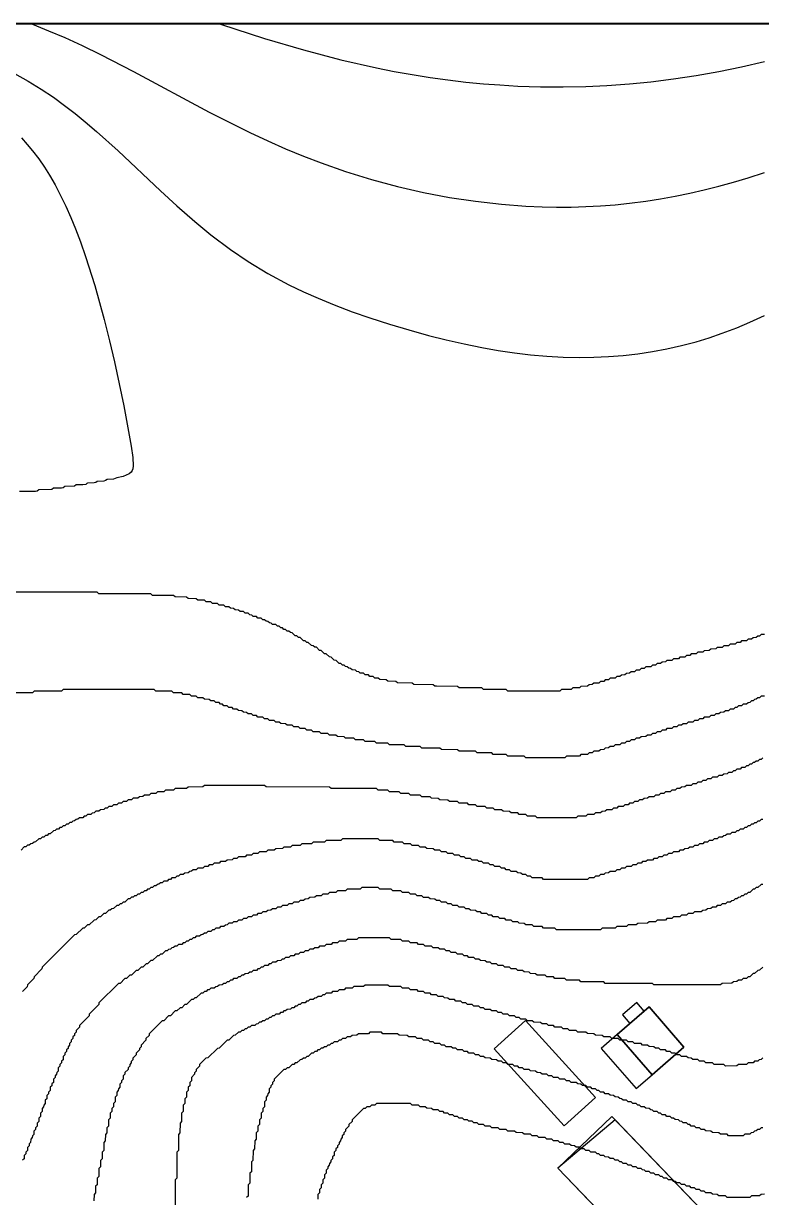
# Model space of a CAD drawing. Header units: millimetres. Extents: x 0 to 1200, y 0 to 1080.
# Drawn here: x 326.5 to 553.9, y 718.3 to 1080 of the extents above; entities that cross this region are included whole.
import ezdxf

# ---------------------------------------------------------------- set-up
doc = ezdxf.new("R2010")
doc.units = ezdxf.units.MM
for name, color, linetype in [('BLDG_BOX_CAMPUS', 5, 'Continuous'), ('BLDG_FOOTPRINT_CAMPUS', 8, 'Continuous'), ('CONTOUR_44', 5, 'Continuous'), ('CONTOUR_45', 5, 'Continuous'), ('CONTOUR_46', 150, 'Continuous'), ('CONTOUR_47', 150, 'Continuous'), ('CONTOUR_48', 130, 'Continuous'), ('CONTOUR_49', 90, 'Continuous'), ('CONTOUR_50', 90, 'Continuous'), ('CONTOUR_51', 3, 'Continuous'), ('CONTOUR_52', 60, 'Continuous'), ('CONTOUR_53', 50, 'Continuous'), ('CONTOUR_54', 40, 'Continuous'), ('CONTOUR_55', 40, 'Continuous'), ('CONTOUR_56', 30, 'Continuous'), ('CONTOUR_57', 30, 'Continuous'), ('CONTOUR_58', 22, 'Continuous'), ('MODEL_BOUNDARY', 7, 'Continuous')]:
    doc.layers.add(name, color=color, linetype=linetype)

msp = doc.modelspace()

# ---------------------------------------------------------------- linework, layer by layer
at = {"layer": 'BLDG_BOX_CAMPUS'}
for points in [[(517.75, 775.73, 110.9), (515.43, 778.41, 110.64), (511.02, 774.58, 111.12), (513.34, 771.9, 111.39), (517.75, 775.73, 110.9)], [(529.99, 764.63, 111.77), (519.24, 777.02, 110.75), (509.42, 768.49, 111.85), (520.18, 756.11, 112.88), (529.99, 764.63, 111.77)], [(502.68, 749.12, 114.23), (481.17, 772.81, 112.04), (471.54, 764.07, 113.56), (493.06, 740.38, 115.43), (502.68, 749.12, 114.23)], [(520.18, 756.11, 112.88), (509.42, 768.49, 111.85), (504.52, 764.23, 112.45), (515.27, 751.85, 113.5), (520.18, 756.11, 112.88)], [(491.14, 727.36, 116.75), (536.5, 680.08, 119.88), (553.1, 696, 118.3), (507.74, 743.29, 114.64), (491.14, 727.36, 116.75)]]:
    msp.add_polyline3d(points, close=True, dxfattribs=at)
at = {"layer": 'BLDG_FOOTPRINT_CAMPUS'}
for points in [[(513.34, 771.9, 111.39), (517.75, 775.73, 110.9), (515.43, 778.41, 110.64), (511.02, 774.58, 111.12), (513.34, 771.9, 111.39)], [(509.42, 768.49, 111.85), (519.24, 777.02, 110.75), (529.99, 764.63, 111.77), (520.18, 756.11, 112.88), (509.42, 768.49, 111.85)], [(502.68, 749.12, 114.23), (481.17, 772.81, 112.04), (471.54, 764.07, 113.56), (493.06, 740.38, 115.43), (502.68, 749.12, 114.23)], [(520.18, 756.11, 112.88), (509.42, 768.49, 111.85), (504.52, 764.23, 112.45), (515.27, 751.85, 113.5), (520.18, 756.11, 112.88)], [(553.1, 696, 118.3), (508.8, 742.19, 114.72), (491.14, 727.36, 116.75), (536.04, 680.56, 119.84), (553.1, 696, 118.3)]]:
    msp.add_polyline3d(points, close=True, dxfattribs=at)
at = {"layer": 'CONTOUR_44'}
msp.add_polyline3d([(0.25, 0.25, 88), (1199.75, 0.25, 88), (1199.75, 1079.75, 88), (0.25, 1079.75, 88), (0.25, 0.25, 88)], close=True, dxfattribs=at)
at = {"layer": 'CONTOUR_45'}
msp.add_polyline3d([(0.25, 0.25, 90), (1199.75, 0.25, 90), (1199.75, 1079.75, 90), (0.25, 1079.75, 90), (0.25, 0.25, 90)], close=True, dxfattribs=at)
at = {"layer": 'CONTOUR_46'}
msp.add_polyline3d([(1199.75, 1079.75, 92), (0.25, 1079.75, 92)], dxfattribs=at)
at = {"layer": 'CONTOUR_47'}
msp.add_polyline3d([(1199.75, 1079.75, 94), (0.25, 1079.75, 94)], dxfattribs=at)
at = {"layer": 'CONTOUR_48'}
msp.add_polyline3d([(1199.75, 1079.75, 96), (0.25, 1079.75, 96)], dxfattribs=at)
at = {"layer": 'CONTOUR_49'}
for points in [[(1199.75, 1079.75, 98), (51.67, 1079.75, 98)], [(325.88, 1044.75, 98), (327.69, 1042.75, 98), (329.33, 1040.75, 98), (331.22, 1038.25, 98), (332.93, 1035.75, 98), (334.5, 1033.25, 98), (336.24, 1030.25, 98), (337.82, 1027.25, 98), (339.53, 1023.75, 98), (341.09, 1020.25, 98), (342.53, 1016.75, 98), (344.05, 1012.75, 98), (345.64, 1008.25, 98), (348.48, 999.25, 98), (351.38, 988.75, 98), (353, 982.25, 98), (354.52, 975.75, 98), (357.38, 962.25, 98), (359.69, 949.75, 98), (360.2, 946.25, 98), (360.34, 943.75, 98), (360.2, 942.75, 98), (360.01, 942.25, 98), (359.67, 941.75, 98), (359.04, 941.25, 98), (357.25, 940.43, 98), (355.25, 940.07, 98), (354.25, 939.66, 98), (352.25, 939.46, 98), (351.75, 939.17, 98), (351.25, 939.04, 98), (349.25, 938.91, 98), (348.75, 938.57, 98), (348.25, 938.47, 98), (346.25, 938.38, 98), (345.99, 938.25, 98), (345.75, 938.01, 98), (344.75, 937.91, 98), (342.75, 937.85, 98), (342.25, 937.46, 98), (339.25, 937.34, 98), (338.75, 936.93, 98), (338.25, 936.87, 98), (335.75, 936.82, 98), (335.25, 936.4, 98), (331.25, 936.31, 98), (330.75, 935.87, 98), (330.25, 935.84, 98), (325.25, 935.79, 98)]]:
    msp.add_polyline3d(points, dxfattribs=at)
at = {"layer": 'CONTOUR_50'}
for points in [[(671.7, 1079.75, 100), (107.82, 1079.75, 100)], [(323.75, 1064.54, 100), (327.9, 1062.25, 100), (331.99, 1059.75, 100), (335.73, 1057.25, 100), (339.19, 1054.75, 100), (342.44, 1052.25, 100), (345.52, 1049.75, 100), (349.05, 1046.75, 100), (355.71, 1040.75, 100), (368.75, 1028.47, 100), (373.75, 1023.87, 100), (379.25, 1019.04, 100), (384.25, 1014.92, 100), (390.25, 1010.39, 100), (395.75, 1006.65, 100), (401.75, 1002.99, 100), (408.25, 999.5, 100), (412.75, 997.33, 100), (417.25, 995.33, 100), (422.25, 993.29, 100), (427.75, 991.21, 100), (433.25, 989.3, 100), (439.25, 987.36, 100), (445.25, 985.57, 100), (451.25, 983.92, 100), (456.75, 982.53, 100), (462.25, 981.28, 100), (467.75, 980.16, 100), (472.75, 979.29, 100), (477.75, 978.55, 100), (482.75, 977.96, 100), (487.75, 977.52, 100), (492.75, 977.24, 100), (492.75, 977.24, 100), (497.75, 977.13, 100), (502.25, 977.19, 100), (506.75, 977.39, 100), (511.25, 977.75, 100), (515.75, 978.26, 100), (520.25, 978.93, 100), (524.75, 979.77, 100), (529.25, 980.78, 100), (533.75, 981.97, 100), (537.75, 983.18, 100), (541.75, 984.54, 100), (546.25, 986.26, 100), (550.25, 987.95, 100), (554.75, 990.05, 100)], [(554.75, 891.79, 100), (553.75, 891.77, 100), (553.25, 891.28, 100), (552.71, 891.25, 100), (552.25, 890.79, 100), (551.25, 890.77, 100), (550.75, 890.29, 100), (549.75, 890.27, 100), (549.25, 889.79, 100), (547.75, 889.77, 100), (547.25, 889.29, 100), (546.25, 889.27, 100), (545.75, 888.79, 100), (544.25, 888.77, 100), (543.75, 888.29, 100), (542.25, 888.27, 100), (541.75, 887.79, 100), (540.25, 887.77, 100), (539.75, 887.29, 100), (538.25, 887.27, 100), (537.75, 886.79, 100), (536.25, 886.77, 100), (535.75, 886.29, 100), (534.25, 886.27, 100), (533.75, 885.79, 100), (532.25, 885.77, 100), (531.75, 885.29, 100), (530.75, 885.27, 100), (530.25, 884.79, 100), (528.75, 884.77, 100), (528.25, 884.29, 100), (526.75, 884.27, 100), (526.25, 883.79, 100), (524.75, 883.77, 100), (524.25, 883.29, 100), (523.25, 883.27, 100), (522.75, 882.79, 100), (521.75, 882.77, 100), (521.25, 882.29, 100), (520.25, 882.27, 100), (519.75, 881.79, 100), (518.25, 881.77, 100), (517.75, 881.29, 100), (516.75, 881.27, 100), (516.25, 880.79, 100), (515.25, 880.77, 100), (514.75, 880.29, 100), (513.75, 880.27, 100), (513.25, 879.79, 100), (512.25, 879.77, 100), (511.75, 879.29, 100), (510.75, 879.27, 100), (510.25, 878.8, 100), (509.25, 878.77, 100), (508.75, 878.3, 100), (507.25, 878.27, 100), (506.75, 877.8, 100), (505.75, 877.78, 100), (505.25, 877.3, 100), (504.25, 877.28, 100), (503.75, 876.8, 100), (502.25, 876.78, 100), (501.75, 876.3, 100), (500.75, 876.28, 100), (500.25, 875.81, 100), (498.25, 875.78, 100), (497.75, 875.31, 100), (495.75, 875.28, 100), (495.25, 874.81, 100), (492.25, 874.78, 100), (491.75, 874.31, 100), (475.75, 874.31, 100), (475.25, 874.78, 100), (468.25, 874.82, 100), (467.75, 875.28, 100), (460.75, 875.32, 100), (460.25, 875.78, 100), (453.75, 875.81, 100), (453.25, 875.83, 100), (452.75, 876.29, 100), (446.75, 876.34, 100), (446.25, 876.79, 100), (441.75, 876.85, 100), (441.25, 877.3, 100), (438.75, 877.35, 100), (438.25, 877.8, 100), (436.25, 877.86, 100), (435.75, 878.31, 100), (434.75, 878.35, 100), (434.25, 878.8, 100), (433.25, 878.85, 100), (432.75, 879.3, 100), (431.75, 879.35, 100), (431.25, 879.81, 100), (430.25, 879.86, 100), (429.86, 880.25, 100), (429.25, 880.35, 100), (428.75, 880.8, 100), (427.75, 880.86, 100), (427.25, 881.31, 100), (426.75, 881.35, 100), (426.25, 881.81, 100), (425.75, 881.85, 100), (425.25, 882.31, 100), (424.75, 882.35, 100), (424.25, 882.81, 100), (423.75, 882.86, 100), (422.83, 883.75, 100), (422.25, 883.85, 100), (421.25, 884.8, 100), (420.75, 884.84, 100), (419.75, 885.8, 100), (419.25, 885.84, 100), (418.25, 886.8, 100), (417.75, 886.84, 100), (416.75, 887.8, 100), (416.25, 887.83, 100), (415.75, 888.3, 100), (415.25, 888.34, 100), (414.25, 889.3, 100), (413.75, 889.33, 100), (413.25, 889.8, 100), (412.75, 889.83, 100), (411.75, 890.79, 100), (411.25, 890.82, 100), (410.75, 891.3, 100), (410.25, 891.33, 100), (409.25, 892.29, 100), (408.75, 892.32, 100), (408.25, 892.79, 100), (407.75, 892.82, 100), (407.25, 893.29, 100), (406.75, 893.32, 100), (406.25, 893.79, 100), (405.75, 893.82, 100), (405.25, 894.29, 100), (404.75, 894.32, 100), (404.25, 894.79, 100), (403.25, 894.83, 100), (402.83, 895.25, 100), (402.25, 895.32, 100), (401.75, 895.79, 100), (401.25, 895.82, 100), (400.75, 896.29, 100), (400.25, 896.31, 100), (399.75, 896.79, 100), (398.75, 896.82, 100), (398.25, 897.29, 100), (397.25, 897.32, 100), (396.82, 897.75, 100), (396.25, 897.81, 100), (395.75, 898.29, 100), (394.75, 898.32, 100), (394.25, 898.79, 100), (393.25, 898.82, 100), (392.75, 899.29, 100), (391.75, 899.32, 100), (391.25, 899.79, 100), (390.25, 899.82, 100), (389.75, 900.28, 100), (388.75, 900.31, 100), (388.25, 900.78, 100), (386.75, 900.82, 100), (386.25, 901.28, 100), (384.75, 901.31, 100), (384.25, 901.78, 100), (382.75, 901.81, 100), (382.25, 902.28, 100), (380.25, 902.31, 100), (379.75, 902.78, 100), (377.25, 902.81, 100), (376.75, 903.28, 100), (373.25, 903.31, 100), (372.75, 903.78, 100), (366.25, 903.81, 100), (365.75, 904.28, 100), (350.25, 904.29, 100), (349.75, 904.31, 100), (349.25, 904.78, 100), (322.25, 904.77, 100)]]:
    msp.add_polyline3d(points, dxfattribs=at)
at = {"layer": 'CONTOUR_51'}
for points in [[(647.53, 1079.75, 102), (329.25, 1079.75, 102), (334.25, 1077.78, 102), (339.25, 1075.66, 102), (344.54, 1073.25, 102), (350.25, 1070.48, 102), (360.38, 1065.25, 102), (383.75, 1052.69, 102), (390.25, 1049.35, 102), (396.25, 1046.4, 102), (401.75, 1043.83, 102), (407.25, 1041.41, 102), (412.75, 1039.15, 102), (418.25, 1037.04, 102), (425.75, 1034.42, 102), (433.75, 1031.95, 102), (441.75, 1029.8, 102), (449.75, 1027.96, 102), (457.75, 1026.43, 102), (465.75, 1025.21, 102), (473.75, 1024.3, 102), (481.25, 1023.74, 102), (481.25, 1023.74, 102), (486.25, 1023.52, 102), (490.75, 1023.43, 102), (495.25, 1023.45, 102), (499.75, 1023.58, 102), (504.25, 1023.82, 102), (508.75, 1024.16, 102), (513.25, 1024.62, 102), (518.25, 1025.26, 102), (522.75, 1025.96, 102), (527.25, 1026.77, 102), (531.75, 1027.69, 102), (536.25, 1028.72, 102), (540.75, 1029.86, 102), (545.25, 1031.12, 102), (549.75, 1032.47, 102), (554.75, 1034.1, 102)], [(554.75, 872.78, 102), (553.75, 872.77, 102), (553.25, 872.28, 102), (552.75, 872.27, 102), (552.25, 871.78, 102), (551.75, 871.77, 102), (551.25, 871.28, 102), (550.75, 871.27, 102), (550.25, 870.78, 102), (549.71, 870.75, 102), (549.25, 870.29, 102), (548.25, 870.27, 102), (547.75, 869.78, 102), (546.75, 869.77, 102), (546.25, 869.28, 102), (545.71, 869.25, 102), (545.25, 868.79, 102), (544.25, 868.77, 102), (543.75, 868.28, 102), (542.75, 868.27, 102), (542.25, 867.78, 102), (541.25, 867.77, 102), (540.75, 867.28, 102), (539.75, 867.27, 102), (539.25, 866.78, 102), (538.25, 866.77, 102), (537.75, 866.29, 102), (536.25, 866.27, 102), (535.75, 865.78, 102), (534.75, 865.77, 102), (534.25, 865.28, 102), (533.25, 865.27, 102), (532.75, 864.79, 102), (531.25, 864.77, 102), (530.75, 864.28, 102), (529.75, 864.27, 102), (529.25, 863.78, 102), (528.25, 863.77, 102), (527.75, 863.28, 102), (526.75, 863.27, 102), (526.25, 862.79, 102), (524.75, 862.77, 102), (524.25, 862.28, 102), (523.25, 862.27, 102), (522.75, 861.78, 102), (521.75, 861.77, 102), (521.25, 861.28, 102), (520.25, 861.27, 102), (519.75, 860.78, 102), (518.75, 860.77, 102), (518.25, 860.29, 102), (516.75, 860.27, 102), (516.25, 859.78, 102), (515.25, 859.77, 102), (514.75, 859.28, 102), (513.75, 859.27, 102), (513.25, 858.78, 102), (512.25, 858.77, 102), (511.75, 858.29, 102), (510.75, 858.27, 102), (510.25, 857.79, 102), (508.75, 857.77, 102), (508.25, 857.28, 102), (507.25, 857.27, 102), (506.75, 856.79, 102), (505.75, 856.77, 102), (505.25, 856.29, 102), (504.25, 856.27, 102), (503.75, 855.79, 102), (502.25, 855.77, 102), (501.75, 855.29, 102), (500.75, 855.27, 102), (500.25, 854.79, 102), (498.25, 854.77, 102), (497.75, 854.29, 102), (493.75, 854.27, 102), (493.25, 853.79, 102), (481.25, 853.79, 102), (480.75, 854.27, 102), (475.75, 854.29, 102), (475.25, 854.77, 102), (471.25, 854.79, 102), (470.75, 855.27, 102), (466.25, 855.28, 102), (465.75, 855.77, 102), (460.75, 855.78, 102), (460.25, 856.27, 102), (455.25, 856.28, 102), (454.75, 856.77, 102), (449.25, 856.78, 102), (448.75, 857.27, 102), (444.25, 857.29, 102), (443.75, 857.77, 102), (439.25, 857.79, 102), (438.75, 858.27, 102), (435.25, 858.29, 102), (434.75, 858.77, 102), (431.75, 858.79, 102), (431.25, 859.27, 102), (428.75, 859.29, 102), (428.25, 859.77, 102), (425.75, 859.79, 102), (425.25, 860.27, 102), (423.25, 860.29, 102), (422.75, 860.77, 102), (420.75, 860.79, 102), (420.25, 861.27, 102), (418.25, 861.29, 102), (417.75, 861.77, 102), (415.75, 861.79, 102), (415.25, 862.27, 102), (413.75, 862.29, 102), (413.25, 862.77, 102), (411.75, 862.79, 102), (411.25, 863.27, 102), (409.75, 863.29, 102), (409.25, 863.77, 102), (407.75, 863.79, 102), (407.25, 864.27, 102), (405.75, 864.3, 102), (405.25, 864.77, 102), (404.25, 864.79, 102), (403.75, 865.27, 102), (402.25, 865.3, 102), (401.75, 865.77, 102), (400.75, 865.79, 102), (400.25, 866.27, 102), (398.75, 866.3, 102), (398.25, 866.78, 102), (397.25, 866.8, 102), (396.75, 867.27, 102), (395.75, 867.3, 102), (395.25, 867.77, 102), (394.25, 867.8, 102), (393.75, 868.27, 102), (392.75, 868.3, 102), (392.25, 868.77, 102), (391.25, 868.8, 102), (390.75, 869.27, 102), (389.75, 869.3, 102), (389.25, 869.77, 102), (388.25, 869.8, 102), (387.8, 870.25, 102), (387.25, 870.29, 102), (386.75, 870.77, 102), (385.75, 870.79, 102), (385.25, 871.27, 102), (384.25, 871.29, 102), (383.75, 871.77, 102), (382.25, 871.79, 102), (381.75, 872.27, 102), (380.25, 872.29, 102), (379.75, 872.77, 102), (378.25, 872.79, 102), (377.75, 873.27, 102), (375.75, 873.29, 102), (375.25, 873.77, 102), (372.75, 873.79, 102), (372.25, 874.27, 102), (367.25, 874.3, 102), (366.75, 874.77, 102), (338.75, 874.77, 102), (338.25, 874.3, 102), (329.75, 874.27, 102), (329.25, 873.8, 102), (324.25, 873.77, 102)]]:
    msp.add_polyline3d(points, dxfattribs=at)
at = {"layer": 'CONTOUR_52'}
for points in [[(594.22, 1079.75, 104), (387.19, 1079.75, 104), (400.75, 1075.38, 104), (412.75, 1071.83, 104), (424.25, 1068.82, 104), (435.25, 1066.33, 104), (440.75, 1065.24, 104), (446.25, 1064.26, 104), (451.75, 1063.39, 104), (457.25, 1062.62, 104), (462.75, 1061.97, 104), (468.25, 1061.44, 104), (473.25, 1061.05, 104), (478.75, 1060.73, 104), (478.75, 1060.73, 104), (485.75, 1060.49, 104), (492.75, 1060.45, 104), (499.75, 1060.59, 104), (506.25, 1060.9, 104), (513.25, 1061.41, 104), (519.75, 1062.06, 104), (526.75, 1062.94, 104), (533.75, 1064.01, 104), (540.75, 1065.25, 104), (547.75, 1066.67, 104), (554.75, 1068.25, 104)], [(554.25, 853.77, 104), (553.75, 853.28, 104), (553.25, 853.27, 104), (552.75, 852.78, 104), (552.25, 852.77, 104), (551.75, 852.28, 104), (551.25, 852.27, 104), (550.75, 851.78, 104), (550.25, 851.77, 104), (549.75, 851.28, 104), (549.21, 851.25, 104), (548.75, 850.79, 104), (547.75, 850.77, 104), (547.25, 850.28, 104), (546.25, 850.27, 104), (545.75, 849.78, 104), (545.22, 849.75, 104), (544.75, 849.28, 104), (543.75, 849.27, 104), (543.25, 848.78, 104), (542.25, 848.77, 104), (541.75, 848.28, 104), (540.75, 848.27, 104), (540.25, 847.78, 104), (538.75, 847.77, 104), (538.25, 847.28, 104), (537.25, 847.27, 104), (536.75, 846.78, 104), (535.75, 846.77, 104), (535.25, 846.28, 104), (534.25, 846.27, 104), (533.75, 845.78, 104), (532.75, 845.77, 104), (532.25, 845.28, 104), (530.75, 845.27, 104), (530.25, 844.78, 104), (529.25, 844.77, 104), (528.75, 844.28, 104), (527.75, 844.27, 104), (527.25, 843.78, 104), (526.25, 843.77, 104), (525.75, 843.28, 104), (524.25, 843.27, 104), (523.75, 842.78, 104), (522.75, 842.77, 104), (522.25, 842.28, 104), (521.25, 842.27, 104), (520.75, 841.78, 104), (519.25, 841.77, 104), (518.75, 841.28, 104), (517.75, 841.27, 104), (517.25, 840.78, 104), (516.25, 840.77, 104), (515.75, 840.28, 104), (514.75, 840.27, 104), (514.25, 839.78, 104), (513.25, 839.77, 104), (512.75, 839.28, 104), (511.75, 839.27, 104), (511.25, 838.78, 104), (509.75, 838.77, 104), (509.25, 838.28, 104), (508.25, 838.27, 104), (507.75, 837.78, 104), (506.25, 837.77, 104), (505.75, 837.28, 104), (504.75, 837.27, 104), (504.25, 836.79, 104), (502.75, 836.77, 104), (502.25, 836.29, 104), (500.25, 836.27, 104), (499.75, 835.79, 104), (497.25, 835.77, 104), (496.75, 835.29, 104), (484.75, 835.29, 104), (484.25, 835.77, 104), (481.75, 835.78, 104), (481.25, 836.27, 104), (479.25, 836.28, 104), (478.75, 836.77, 104), (476.75, 836.78, 104), (476.25, 837.26, 104), (474.25, 837.28, 104), (473.75, 837.76, 104), (471.75, 837.78, 104), (471.25, 838.26, 104), (469.25, 838.28, 104), (468.75, 838.76, 104), (466.25, 838.78, 104), (465.75, 839.26, 104), (463.75, 839.28, 104), (463.25, 839.76, 104), (460.75, 839.78, 104), (460.25, 840.26, 104), (457.75, 840.28, 104), (457.25, 840.76, 104), (454.75, 840.78, 104), (454.25, 841.26, 104), (452.25, 841.28, 104), (451.75, 841.76, 104), (449.25, 841.78, 104), (448.75, 842.26, 104), (445.75, 842.28, 104), (445.25, 842.76, 104), (442.75, 842.78, 104), (442.25, 843.26, 104), (439.25, 843.28, 104), (438.75, 843.76, 104), (435.75, 843.77, 104), (435.25, 844.26, 104), (421.25, 844.28, 104), (420.75, 844.76, 104), (401.25, 844.79, 104), (400.75, 845.27, 104), (382.25, 845.27, 104), (381.75, 844.79, 104), (377.25, 844.77, 104), (376.75, 844.3, 104), (373.25, 844.27, 104), (372.75, 843.8, 104), (370.25, 843.77, 104), (369.75, 843.3, 104), (367.75, 843.27, 104), (367.25, 842.8, 104), (365.75, 842.77, 104), (365.25, 842.3, 104), (363.75, 842.27, 104), (363.25, 841.8, 104), (362.25, 841.78, 104), (361.75, 841.3, 104), (360.25, 841.28, 104), (359.75, 840.8, 104), (358.75, 840.78, 104), (358.25, 840.3, 104), (357.25, 840.28, 104), (356.75, 839.8, 104), (355.75, 839.78, 104), (355.25, 839.31, 104), (354.25, 839.28, 104), (353.75, 838.81, 104), (352.75, 838.78, 104), (352.25, 838.3, 104), (351.69, 838.25, 104), (351.25, 837.81, 104), (350.25, 837.78, 104), (349.75, 837.31, 104), (348.75, 837.28, 104), (348.25, 836.81, 104), (347.69, 836.75, 104), (347.25, 836.31, 104), (346.25, 836.28, 104), (345.75, 835.81, 104), (345.19, 835.75, 104), (344.75, 835.31, 104), (343.75, 835.28, 104), (343.25, 834.81, 104), (342.75, 834.79, 104), (342.25, 834.31, 104), (341.75, 834.29, 104), (341.25, 833.81, 104), (340.75, 833.79, 104), (340.25, 833.31, 104), (339.75, 833.29, 104), (339.25, 832.81, 104), (338.75, 832.79, 104), (338.25, 832.32, 104), (337.75, 832.29, 104), (337.25, 831.82, 104), (336.68, 831.75, 104), (336.25, 831.32, 104), (335.75, 831.29, 104), (334.75, 830.33, 104), (334.25, 830.3, 104), (333.75, 829.82, 104), (333.25, 829.8, 104), (332.75, 829.32, 104), (332.25, 829.29, 104), (331.75, 828.82, 104), (331.25, 828.79, 104), (330.25, 827.83, 104), (329.75, 827.8, 104), (329.25, 827.33, 104), (328.75, 827.3, 104), (328.25, 826.83, 104), (327.75, 826.8, 104), (327.25, 826.33, 104), (326.75, 826.3, 104), (325.75, 825.34, 104)]]:
    msp.add_polyline3d(points, dxfattribs=at)
at = {"layer": 'CONTOUR_53'}
msp.add_polyline3d([(554.25, 834.78, 106), (553.75, 834.77, 106), (553.25, 834.28, 106), (552.75, 834.27, 106), (552.25, 833.78, 106), (551.75, 833.77, 106), (551.25, 833.28, 106), (550.75, 833.27, 106), (550.25, 832.78, 106), (549.75, 832.77, 106), (549.25, 832.28, 106), (548.72, 832.25, 106), (548.25, 831.78, 106), (547.25, 831.77, 106), (546.75, 831.28, 106), (546.22, 831.25, 106), (545.75, 830.78, 106), (544.75, 830.77, 106), (544.25, 830.28, 106), (543.25, 830.27, 106), (542.75, 829.78, 106), (542.22, 829.75, 106), (541.75, 829.28, 106), (540.75, 829.27, 106), (540.25, 828.78, 106), (539.25, 828.77, 106), (538.75, 828.28, 106), (537.75, 828.27, 106), (537.25, 827.78, 106), (536.25, 827.77, 106), (535.75, 827.28, 106), (534.75, 827.27, 106), (534.25, 826.78, 106), (533.25, 826.77, 106), (532.75, 826.28, 106), (531.75, 826.27, 106), (531.25, 825.78, 106), (530.25, 825.77, 106), (529.75, 825.28, 106), (528.75, 825.27, 106), (528.25, 824.78, 106), (526.75, 824.77, 106), (526.25, 824.28, 106), (525.25, 824.27, 106), (524.75, 823.78, 106), (523.75, 823.77, 106), (523.25, 823.28, 106), (522.25, 823.27, 106), (521.75, 822.78, 106), (520.75, 822.77, 106), (520.25, 822.28, 106), (518.75, 822.27, 106), (518.25, 821.78, 106), (517.25, 821.77, 106), (516.75, 821.28, 106), (515.75, 821.27, 106), (515.25, 820.78, 106), (514.25, 820.77, 106), (513.75, 820.28, 106), (512.25, 820.27, 106), (511.75, 819.78, 106), (510.75, 819.77, 106), (510.25, 819.28, 106), (509.25, 819.27, 106), (508.75, 818.78, 106), (507.25, 818.77, 106), (506.75, 818.28, 106), (505.75, 818.27, 106), (505.25, 817.78, 106), (504.25, 817.77, 106), (503.75, 817.29, 106), (502.75, 817.27, 106), (502.25, 816.79, 106), (500.75, 816.77, 106), (500.25, 816.29, 106), (486.75, 816.29, 106), (486.25, 816.77, 106), (483.25, 816.79, 106), (482.75, 817.27, 106), (481.75, 817.29, 106), (481.25, 817.77, 106), (480.25, 817.78, 106), (479.75, 818.27, 106), (478.75, 818.28, 106), (478.25, 818.77, 106), (476.75, 818.78, 106), (476.25, 819.27, 106), (475.25, 819.28, 106), (474.75, 819.77, 106), (473.75, 819.78, 106), (473.25, 820.26, 106), (471.75, 820.28, 106), (471.25, 820.77, 106), (470.25, 820.78, 106), (469.75, 821.26, 106), (468.25, 821.28, 106), (467.75, 821.77, 106), (466.75, 821.78, 106), (466.25, 822.26, 106), (464.75, 822.28, 106), (464.25, 822.76, 106), (462.75, 822.78, 106), (462.25, 823.26, 106), (461.25, 823.28, 106), (460.75, 823.76, 106), (459.25, 823.78, 106), (458.75, 824.26, 106), (457.25, 824.28, 106), (456.75, 824.76, 106), (455.25, 824.78, 106), (454.75, 825.26, 106), (453.25, 825.28, 106), (452.75, 825.76, 106), (450.75, 825.78, 106), (450.25, 826.26, 106), (448.75, 826.28, 106), (448.25, 826.76, 106), (446.25, 826.78, 106), (445.75, 827.26, 106), (443.75, 827.28, 106), (443.25, 827.76, 106), (440.75, 827.78, 106), (440.25, 828.26, 106), (436.25, 828.28, 106), (435.75, 828.76, 106), (424.75, 828.76, 106), (424.25, 828.28, 106), (419.75, 828.26, 106), (419.25, 827.78, 106), (415.75, 827.76, 106), (415.25, 827.28, 106), (412.25, 827.26, 106), (411.75, 826.78, 106), (409.25, 826.76, 106), (408.75, 826.28, 106), (406.75, 826.27, 106), (406.25, 825.78, 106), (404.25, 825.77, 106), (403.75, 825.28, 106), (401.75, 825.27, 106), (401.25, 824.78, 106), (399.25, 824.77, 106), (398.75, 824.28, 106), (397.25, 824.27, 106), (396.75, 823.79, 106), (395.25, 823.77, 106), (394.75, 823.29, 106), (392.75, 823.27, 106), (392.25, 822.79, 106), (391.25, 822.77, 106), (390.75, 822.29, 106), (389.25, 822.27, 106), (388.75, 821.79, 106), (387.25, 821.77, 106), (386.75, 821.29, 106), (385.25, 821.27, 106), (384.75, 820.79, 106), (383.75, 820.77, 106), (383.25, 820.29, 106), (382.25, 820.27, 106), (381.75, 819.79, 106), (380.25, 819.77, 106), (379.75, 819.29, 106), (378.75, 819.27, 106), (378.25, 818.79, 106), (377.71, 818.75, 106), (377.25, 818.29, 106), (376.25, 818.27, 106), (375.75, 817.79, 106), (374.75, 817.77, 106), (374.25, 817.29, 106), (373.71, 817.25, 106), (373.25, 816.79, 106), (372.25, 816.77, 106), (371.75, 816.29, 106), (371.21, 816.25, 106), (370.75, 815.79, 106), (369.75, 815.77, 106), (369.25, 815.29, 106), (368.75, 815.27, 106), (368.25, 814.79, 106), (367.75, 814.77, 106), (367.25, 814.29, 106), (366.75, 814.27, 106), (366.25, 813.79, 106), (365.75, 813.78, 106), (365.25, 813.29, 106), (364.75, 813.28, 106), (364.25, 812.79, 106), (363.75, 812.78, 106), (363.25, 812.29, 106), (362.75, 812.28, 106), (362.25, 811.79, 106), (361.75, 811.78, 106), (361.25, 811.29, 106), (360.75, 811.28, 106), (360.25, 810.79, 106), (359.75, 810.78, 106), (359.25, 810.29, 106), (358.75, 810.27, 106), (357.75, 809.3, 106), (357.25, 809.28, 106), (356.75, 808.79, 106), (356.25, 808.78, 106), (355.75, 808.29, 106), (355.25, 808.28, 106), (354.25, 807.3, 106), (353.75, 807.28, 106), (353.25, 806.79, 106), (352.75, 806.78, 106), (351.75, 805.8, 106), (351.25, 805.78, 106), (350.25, 804.8, 106), (349.71, 804.75, 106), (348.75, 803.8, 106), (348.25, 803.78, 106), (346.75, 802.3, 106), (346.25, 802.28, 106), (345.25, 801.3, 106), (344.75, 801.28, 106), (342.75, 799.3, 106), (342.21, 799.25, 106), (332.25, 789.29, 106), (332.19, 788.75, 106), (329.75, 786.3, 106), (329.68, 785.75, 106), (327.75, 783.8, 106), (327.68, 783.25, 106), (326.25, 781.8, 106)], dxfattribs=at)
at = {"layer": 'CONTOUR_54'}
msp.add_polyline3d([(554.25, 814.78, 108), (553.72, 814.75, 108), (552.75, 813.78, 108), (552.25, 813.77, 108), (551.75, 813.28, 108), (551.25, 813.27, 108), (550.25, 812.29, 108), (549.75, 812.27, 108), (549.25, 811.78, 108), (548.75, 811.77, 108), (548.25, 811.28, 108), (547.75, 811.27, 108), (547.25, 810.78, 108), (546.75, 810.77, 108), (546.25, 810.28, 108), (545.75, 810.27, 108), (545.25, 809.79, 108), (544.71, 809.75, 108), (544.25, 809.29, 108), (543.25, 809.27, 108), (542.75, 808.79, 108), (541.75, 808.77, 108), (541.25, 808.29, 108), (540.25, 808.27, 108), (539.75, 807.79, 108), (538.75, 807.77, 108), (538.25, 807.29, 108), (537.25, 807.27, 108), (536.75, 806.79, 108), (535.75, 806.77, 108), (535.25, 806.29, 108), (533.25, 806.27, 108), (532.75, 805.78, 108), (531.25, 805.77, 108), (530.75, 805.28, 108), (529.25, 805.27, 108), (528.75, 804.79, 108), (526.75, 804.77, 108), (526.25, 804.28, 108), (524.75, 804.27, 108), (524.25, 803.79, 108), (521.75, 803.77, 108), (521.25, 803.28, 108), (519.25, 803.27, 108), (518.75, 802.78, 108), (515.75, 802.76, 108), (515.25, 802.28, 108), (512.75, 802.26, 108), (512.25, 801.78, 108), (509.25, 801.76, 108), (508.75, 801.28, 108), (504.75, 801.26, 108), (504.25, 800.78, 108), (490.75, 800.78, 108), (490.25, 801.26, 108), (486.75, 801.28, 108), (486.25, 801.76, 108), (483.75, 801.78, 108), (483.25, 802.26, 108), (481.25, 802.28, 108), (480.75, 802.76, 108), (479.25, 802.78, 108), (478.75, 803.26, 108), (477.25, 803.28, 108), (476.75, 803.76, 108), (475.25, 803.78, 108), (474.75, 804.26, 108), (473.25, 804.28, 108), (472.75, 804.76, 108), (471.25, 804.78, 108), (470.75, 805.26, 108), (469.75, 805.28, 108), (469.25, 805.76, 108), (467.75, 805.78, 108), (467.25, 806.26, 108), (466.25, 806.27, 108), (465.75, 806.76, 108), (464.25, 806.78, 108), (463.75, 807.26, 108), (462.75, 807.27, 108), (462.25, 807.76, 108), (460.75, 807.78, 108), (460.25, 808.26, 108), (458.75, 808.28, 108), (458.25, 808.76, 108), (457.25, 808.77, 108), (456.75, 809.26, 108), (455.25, 809.28, 108), (454.75, 809.76, 108), (453.75, 809.77, 108), (453.25, 810.26, 108), (451.75, 810.27, 108), (451.25, 810.76, 108), (449.75, 810.77, 108), (449.25, 811.26, 108), (447.75, 811.27, 108), (447.25, 811.76, 108), (445.75, 811.77, 108), (445.25, 812.26, 108), (443.25, 812.27, 108), (442.75, 812.76, 108), (440.25, 812.77, 108), (439.75, 813.26, 108), (436.25, 813.27, 108), (435.75, 813.76, 108), (430.75, 813.76, 108), (430.25, 813.27, 108), (426.25, 813.26, 108), (425.75, 812.78, 108), (423.25, 812.76, 108), (422.75, 812.28, 108), (420.75, 812.26, 108), (420.25, 811.78, 108), (418.75, 811.76, 108), (418.25, 811.28, 108), (416.75, 811.26, 108), (416.25, 810.78, 108), (414.75, 810.76, 108), (414.25, 810.28, 108), (413.25, 810.26, 108), (412.75, 809.78, 108), (411.75, 809.77, 108), (411.25, 809.28, 108), (409.75, 809.26, 108), (409.25, 808.78, 108), (408.25, 808.77, 108), (407.75, 808.28, 108), (406.25, 808.26, 108), (405.75, 807.78, 108), (404.75, 807.77, 108), (404.25, 807.28, 108), (403.25, 807.27, 108), (402.75, 806.78, 108), (401.75, 806.77, 108), (401.25, 806.28, 108), (400.25, 806.27, 108), (399.75, 805.78, 108), (398.75, 805.77, 108), (398.25, 805.28, 108), (397.25, 805.27, 108), (396.75, 804.78, 108), (395.75, 804.77, 108), (395.25, 804.28, 108), (394.25, 804.27, 108), (393.75, 803.78, 108), (392.75, 803.77, 108), (392.25, 803.28, 108), (391.25, 803.27, 108), (390.75, 802.78, 108), (389.75, 802.77, 108), (389.25, 802.28, 108), (388.72, 802.25, 108), (388.25, 801.78, 108), (387.25, 801.77, 108), (386.75, 801.28, 108), (385.75, 801.27, 108), (385.25, 800.78, 108), (384.72, 800.75, 108), (384.25, 800.28, 108), (383.25, 800.27, 108), (382.75, 799.78, 108), (382.25, 799.77, 108), (381.75, 799.28, 108), (381.22, 799.25, 108), (380.75, 798.78, 108), (379.75, 798.77, 108), (379.25, 798.28, 108), (378.75, 798.27, 108), (378.25, 797.78, 108), (377.75, 797.77, 108), (377.25, 797.28, 108), (376.75, 797.27, 108), (376.25, 796.78, 108), (375.72, 796.75, 108), (375.25, 796.28, 108), (374.25, 796.27, 108), (373.75, 795.78, 108), (373.22, 795.75, 108), (372.75, 795.28, 108), (372.25, 795.27, 108), (371.75, 794.78, 108), (371.22, 794.75, 108), (370.75, 794.28, 108), (370.25, 794.27, 108), (369.25, 793.28, 108), (368.75, 793.27, 108), (368.25, 792.78, 108), (367.75, 792.77, 108), (366.25, 791.28, 108), (365.75, 791.27, 108), (364.75, 790.28, 108), (364.25, 790.27, 108), (363.25, 789.28, 108), (362.75, 789.27, 108), (361.75, 788.28, 108), (361.25, 788.27, 108), (359.75, 786.78, 108), (359.25, 786.77, 108), (358.25, 785.78, 108), (357.73, 785.75, 108), (356.25, 784.28, 108), (355.73, 784.25, 108), (349.75, 778.27, 108), (349.72, 777.75, 108), (346.75, 774.77, 108), (346.72, 774.25, 108), (343.75, 771.27, 108), (343.72, 770.75, 108), (342.73, 769.75, 108), (342.72, 769.25, 108), (342.23, 768.75, 108), (342.22, 768.25, 108), (341.73, 767.75, 108), (341.72, 767.25, 108), (341.23, 766.75, 108), (341.22, 766.25, 108), (340.73, 765.75, 108), (340.72, 765.25, 108), (340.23, 764.75, 108), (340.22, 764.25, 108), (339.73, 763.75, 108), (339.72, 763.25, 108), (339.25, 762.78, 108), (339.22, 762.25, 108), (338.73, 761.75, 108), (338.71, 760.75, 108), (338.25, 760.29, 108), (338.22, 759.75, 108), (337.73, 759.25, 108), (337.72, 758.75, 108), (337.23, 758.25, 108), (337.21, 757.25, 108), (336.75, 756.79, 108), (336.71, 756.25, 108), (336.23, 755.75, 108), (336.22, 755.25, 108), (335.73, 754.75, 108), (335.71, 753.75, 108), (335.25, 753.29, 108), (335.21, 752.75, 108), (334.73, 752.25, 108), (334.71, 751.25, 108), (334.25, 750.79, 108), (334.21, 750.25, 108), (333.73, 749.75, 108), (333.71, 748.75, 108), (333.23, 748.25, 108), (333.21, 747.25, 108), (332.75, 746.79, 108), (332.71, 746.25, 108), (332.23, 745.75, 108), (332.21, 744.75, 108), (331.73, 744.25, 108), (331.71, 743.25, 108), (331.23, 742.75, 108), (331.21, 741.75, 108), (330.73, 741.25, 108), (330.7, 740.25, 108), (330.25, 739.8, 108), (330.21, 739.25, 108), (329.73, 738.75, 108), (329.7, 737.75, 108), (329.25, 737.3, 108), (329.21, 736.75, 108), (328.73, 736.25, 108), (328.7, 735.25, 108), (328.25, 734.8, 108), (328.21, 734.25, 108), (327.73, 733.75, 108), (327.7, 732.75, 108), (327.25, 732.3, 108), (327.21, 731.75, 108), (326.73, 731.25, 108), (326.7, 730.25, 108), (326.25, 729.8, 108)], dxfattribs=at)
at = {"layer": 'CONTOUR_55'}
msp.add_polyline3d([(554.25, 789.28, 110), (553.25, 788.3, 110), (552.75, 788.28, 110), (551.75, 787.3, 110), (551.25, 787.28, 110), (550.25, 786.31, 110), (549.75, 786.28, 110), (549.25, 785.81, 110), (548.25, 785.78, 110), (547.75, 785.3, 110), (546.75, 785.28, 110), (546.25, 784.8, 110), (545.25, 784.78, 110), (544.75, 784.31, 110), (541.75, 784.27, 110), (541.25, 783.8, 110), (540.75, 783.79, 110), (520.75, 783.79, 110), (520.25, 784.27, 110), (505.75, 784.28, 110), (505.25, 784.76, 110), (498.25, 784.78, 110), (497.75, 785.26, 110), (493.75, 785.28, 110), (493.25, 785.76, 110), (490.25, 785.78, 110), (489.75, 786.26, 110), (487.75, 786.28, 110), (487.25, 786.76, 110), (484.75, 786.78, 110), (484.25, 787.26, 110), (482.75, 787.28, 110), (482.25, 787.76, 110), (480.75, 787.78, 110), (480.25, 788.26, 110), (478.75, 788.28, 110), (478.25, 788.76, 110), (476.75, 788.77, 110), (476.25, 789.26, 110), (474.75, 789.27, 110), (474.25, 789.76, 110), (472.75, 789.77, 110), (472.25, 790.26, 110), (470.75, 790.28, 110), (470.25, 790.76, 110), (469.25, 790.77, 110), (468.75, 791.26, 110), (467.25, 791.27, 110), (466.75, 791.76, 110), (465.75, 791.77, 110), (465.25, 792.26, 110), (463.75, 792.27, 110), (463.25, 792.76, 110), (462.25, 792.77, 110), (461.75, 793.26, 110), (460.25, 793.27, 110), (459.75, 793.76, 110), (458.25, 793.77, 110), (457.75, 794.26, 110), (456.75, 794.27, 110), (456.25, 794.76, 110), (454.75, 794.77, 110), (454.25, 795.26, 110), (452.75, 795.27, 110), (452.25, 795.76, 110), (450.25, 795.77, 110), (449.75, 796.26, 110), (448.25, 796.27, 110), (447.75, 796.76, 110), (445.75, 796.77, 110), (445.25, 797.26, 110), (443.25, 797.27, 110), (442.75, 797.76, 110), (439.75, 797.77, 110), (439.25, 798.26, 110), (429.75, 798.26, 110), (429.25, 797.77, 110), (426.25, 797.76, 110), (425.75, 797.27, 110), (423.75, 797.26, 110), (423.25, 796.77, 110), (421.75, 796.76, 110), (421.25, 796.27, 110), (419.75, 796.26, 110), (419.25, 795.77, 110), (417.75, 795.76, 110), (417.25, 795.27, 110), (416.25, 795.26, 110), (415.75, 794.77, 110), (414.75, 794.76, 110), (414.25, 794.27, 110), (413.25, 794.26, 110), (412.75, 793.78, 110), (411.75, 793.76, 110), (411.25, 793.28, 110), (410.25, 793.26, 110), (409.75, 792.78, 110), (408.75, 792.76, 110), (408.25, 792.27, 110), (407.25, 792.26, 110), (406.75, 791.77, 110), (406.22, 791.75, 110), (405.75, 791.28, 110), (404.75, 791.26, 110), (404.25, 790.78, 110), (403.25, 790.76, 110), (402.75, 790.27, 110), (402.22, 790.25, 110), (401.75, 789.78, 110), (400.75, 789.76, 110), (400.25, 789.27, 110), (399.75, 789.27, 110), (399.25, 788.78, 110), (398.72, 788.75, 110), (398.25, 788.28, 110), (397.25, 788.26, 110), (396.75, 787.77, 110), (396.22, 787.75, 110), (395.75, 787.28, 110), (394.75, 787.26, 110), (394.25, 786.77, 110), (393.75, 786.77, 110), (393.25, 786.28, 110), (392.72, 786.25, 110), (392.25, 785.78, 110), (391.25, 785.76, 110), (390.75, 785.27, 110), (390.25, 785.27, 110), (389.75, 784.78, 110), (389.25, 784.77, 110), (388.75, 784.28, 110), (388.22, 784.25, 110), (387.75, 783.78, 110), (386.75, 783.76, 110), (386.25, 783.27, 110), (385.72, 783.25, 110), (385.25, 782.78, 110), (384.25, 782.76, 110), (383.75, 782.27, 110), (383.23, 782.25, 110), (382.75, 781.77, 110), (382.25, 781.76, 110), (381.75, 781.27, 110), (381.25, 781.26, 110), (379.75, 779.78, 110), (379.25, 779.77, 110), (378.75, 779.27, 110), (378.25, 779.26, 110), (376.75, 777.78, 110), (376.25, 777.77, 110), (375.25, 776.78, 110), (374.75, 776.77, 110), (373.75, 775.78, 110), (373.25, 775.77, 110), (371.75, 774.28, 110), (371.23, 774.25, 110), (369.75, 772.78, 110), (369.23, 772.75, 110), (365.25, 768.77, 110), (365.22, 768.25, 110), (364.23, 767.25, 110), (364.22, 766.75, 110), (362.73, 765.25, 110), (362.72, 764.75, 110), (362.23, 764.25, 110), (362.22, 763.75, 110), (361.25, 762.77, 110), (361.22, 762.25, 110), (360.23, 761.25, 110), (360.22, 760.75, 110), (359.73, 760.25, 110), (359.72, 759.75, 110), (359.23, 759.25, 110), (359.22, 758.75, 110), (358.73, 758.25, 110), (358.72, 757.75, 110), (357.75, 756.77, 110), (357.72, 756.25, 110), (357.24, 755.75, 110), (357.22, 754.75, 110), (356.75, 754.28, 110), (356.72, 753.75, 110), (356.23, 753.25, 110), (356.22, 752.25, 110), (355.75, 751.78, 110), (355.72, 751.25, 110), (355.23, 750.75, 110), (355.22, 749.75, 110), (354.73, 749.25, 110), (354.72, 747.75, 110), (354.23, 747.25, 110), (354.22, 746.25, 110), (353.73, 745.75, 110), (353.72, 744.75, 110), (353.23, 744.25, 110), (353.22, 742.75, 110), (352.73, 742.25, 110), (352.72, 740.25, 110), (352.23, 739.75, 110), (352.22, 738.25, 110), (351.73, 737.75, 110), (351.71, 735.75, 110), (351.23, 735.25, 110), (351.21, 732.75, 110), (350.73, 732.25, 110), (350.71, 730.25, 110), (350.23, 729.75, 110), (350.21, 727.75, 110), (349.73, 727.25, 110), (349.71, 724.75, 110), (349.23, 724.25, 110), (349.21, 722.25, 110), (348.73, 721.75, 110), (348.71, 719.75, 110), (348.23, 719.25, 110), (348.21, 717.25, 110)], dxfattribs=at)
at = {"layer": 'CONTOUR_56'}
msp.add_polyline3d([(554.25, 761.29, 112), (553.75, 760.81, 112), (553.18, 760.75, 112), (552.75, 760.32, 112), (551.75, 760.28, 112), (551.25, 759.82, 112), (549.75, 759.78, 112), (549.25, 759.32, 112), (546.75, 759.28, 112), (546.25, 758.82, 112), (542.75, 758.81, 112), (542.25, 759.28, 112), (539.25, 759.31, 112), (538.75, 759.78, 112), (536.75, 759.8, 112), (536.25, 760.28, 112), (534.75, 760.3, 112), (534.25, 760.77, 112), (532.75, 760.8, 112), (532.25, 761.27, 112), (531.25, 761.29, 112), (530.75, 761.77, 112), (529.25, 761.79, 112), (528.75, 762.27, 112), (527.75, 762.29, 112), (527.25, 762.77, 112), (526.25, 762.79, 112), (525.75, 763.27, 112), (524.75, 763.28, 112), (524.25, 763.77, 112), (522.75, 763.79, 112), (522.25, 764.27, 112), (521.25, 764.28, 112), (520.75, 764.77, 112), (519.25, 764.78, 112), (518.75, 765.27, 112), (517.25, 765.28, 112), (516.75, 765.77, 112), (514.75, 765.78, 112), (514.25, 766.27, 112), (512.75, 766.28, 112), (512.25, 766.76, 112), (510.25, 766.78, 112), (509.75, 767.26, 112), (507.75, 767.28, 112), (507.25, 767.76, 112), (505.25, 767.78, 112), (504.75, 768.26, 112), (502.75, 768.28, 112), (502.25, 768.76, 112), (500.25, 768.78, 112), (499.75, 769.26, 112), (497.25, 769.28, 112), (496.75, 769.76, 112), (494.75, 769.78, 112), (494.25, 770.26, 112), (492.75, 770.28, 112), (492.25, 770.76, 112), (490.25, 770.78, 112), (489.75, 771.26, 112), (488.25, 771.28, 112), (487.75, 771.76, 112), (486.25, 771.78, 112), (485.75, 772.26, 112), (483.75, 772.28, 112), (483.25, 772.76, 112), (481.75, 772.78, 112), (481.25, 773.26, 112), (479.75, 773.28, 112), (479.25, 773.76, 112), (478.25, 773.77, 112), (477.75, 774.26, 112), (476.25, 774.27, 112), (475.75, 774.76, 112), (474.25, 774.78, 112), (473.75, 775.26, 112), (472.75, 775.27, 112), (472.25, 775.76, 112), (470.75, 775.77, 112), (470.25, 776.26, 112), (468.75, 776.27, 112), (468.25, 776.76, 112), (467.25, 776.77, 112), (466.75, 777.26, 112), (465.25, 777.27, 112), (464.75, 777.76, 112), (463.25, 777.77, 112), (462.75, 778.26, 112), (461.75, 778.27, 112), (461.25, 778.76, 112), (459.75, 778.77, 112), (459.25, 779.26, 112), (457.75, 779.27, 112), (457.25, 779.76, 112), (456.25, 779.77, 112), (455.75, 780.26, 112), (454.25, 780.27, 112), (453.75, 780.76, 112), (452.25, 780.77, 112), (451.75, 781.26, 112), (450.25, 781.27, 112), (449.75, 781.76, 112), (448.25, 781.77, 112), (447.75, 782.26, 112), (445.75, 782.27, 112), (445.25, 782.76, 112), (443.25, 782.77, 112), (442.75, 783.26, 112), (439.25, 783.27, 112), (438.75, 783.76, 112), (433.75, 783.76, 112), (431.75, 783.76, 112), (431.25, 783.27, 112), (428.25, 783.26, 112), (427.75, 782.77, 112), (425.75, 782.76, 112), (425.25, 782.27, 112), (423.75, 782.26, 112), (423.25, 781.77, 112), (421.75, 781.76, 112), (421.25, 781.27, 112), (419.75, 781.26, 112), (419.25, 780.77, 112), (418.73, 780.75, 112), (418.25, 780.27, 112), (417.25, 780.26, 112), (416.75, 779.77, 112), (416.23, 779.75, 112), (415.75, 779.27, 112), (414.75, 779.26, 112), (414.25, 778.77, 112), (413.73, 778.75, 112), (413.25, 778.27, 112), (412.25, 778.26, 112), (411.75, 777.77, 112), (411.25, 777.76, 112), (410.75, 777.27, 112), (410.25, 777.26, 112), (409.75, 776.77, 112), (409.22, 776.75, 112), (408.75, 776.28, 112), (407.75, 776.26, 112), (407.25, 775.77, 112), (406.75, 775.76, 112), (406.25, 775.27, 112), (405.72, 775.25, 112), (405.25, 774.78, 112), (404.25, 774.76, 112), (403.75, 774.27, 112), (403.25, 774.26, 112), (402.75, 773.77, 112), (402.25, 773.76, 112), (401.75, 773.27, 112), (401.25, 773.26, 112), (400.75, 772.77, 112), (400.25, 772.76, 112), (399.75, 772.27, 112), (399.25, 772.27, 112), (398.75, 771.77, 112), (398.22, 771.75, 112), (397.75, 771.28, 112), (396.75, 771.26, 112), (396.25, 770.77, 112), (395.73, 770.75, 112), (395.25, 770.27, 112), (394.75, 770.26, 112), (394.25, 769.77, 112), (393.75, 769.76, 112), (393.25, 769.27, 112), (392.75, 769.26, 112), (391.75, 768.27, 112), (391.23, 768.25, 112), (389.75, 766.77, 112), (389.23, 766.75, 112), (386.75, 764.28, 112), (386.23, 764.25, 112), (383.25, 761.28, 112), (382.73, 761.25, 112), (380.75, 759.27, 112), (380.73, 758.75, 112), (379.74, 757.75, 112), (379.73, 757.25, 112), (379.24, 756.75, 112), (379.22, 756.25, 112), (378.24, 755.25, 112), (378.23, 754.25, 112), (377.74, 753.75, 112), (377.72, 752.75, 112), (377.24, 752.25, 112), (377.22, 751.25, 112), (376.74, 750.75, 112), (376.72, 749.25, 112), (376.24, 748.75, 112), (376.22, 747.25, 112), (375.74, 746.75, 112), (375.72, 744.75, 112), (375.23, 744.25, 112), (375.22, 741.75, 112), (374.73, 741.25, 112), (374.71, 738.25, 112), (374.23, 737.75, 112), (374.21, 732.75, 112), (373.73, 732.25, 112), (373.71, 724.25, 112), (373.23, 723.75, 112), (373.2, 714.75, 112)], dxfattribs=at)
at = {"layer": 'CONTOUR_57'}
msp.add_polyline3d([(554.25, 739.8, 114), (553.75, 739.78, 114), (553.25, 739.3, 114), (552.75, 739.28, 114), (552.25, 738.8, 114), (551.75, 738.78, 114), (551.25, 738.3, 114), (550.69, 738.25, 114), (550.25, 737.81, 114), (548.75, 737.78, 114), (548.25, 737.31, 114), (543.75, 737.31, 114), (543.25, 737.78, 114), (541.25, 737.8, 114), (540.75, 738.27, 114), (538.75, 738.3, 114), (538.25, 738.77, 114), (536.75, 738.8, 114), (536.25, 739.27, 114), (535.25, 739.29, 114), (534.75, 739.77, 114), (533.75, 739.79, 114), (533.25, 740.27, 114), (532.25, 740.29, 114), (531.79, 740.75, 114), (531.25, 740.79, 114), (530.75, 741.27, 114), (529.75, 741.29, 114), (529.29, 741.75, 114), (528.75, 741.78, 114), (528.25, 742.27, 114), (527.25, 742.29, 114), (526.79, 742.75, 114), (526.25, 742.78, 114), (525.75, 743.27, 114), (524.75, 743.28, 114), (524.25, 743.77, 114), (523.25, 743.78, 114), (522.78, 744.25, 114), (522.25, 744.28, 114), (521.75, 744.77, 114), (520.75, 744.78, 114), (520.28, 745.25, 114), (519.75, 745.28, 114), (519.25, 745.77, 114), (518.25, 745.78, 114), (517.75, 746.27, 114), (516.75, 746.28, 114), (516.28, 746.75, 114), (515.75, 746.78, 114), (515.25, 747.27, 114), (514.25, 747.28, 114), (513.75, 747.77, 114), (512.75, 747.78, 114), (512.25, 748.27, 114), (511.25, 748.28, 114), (510.78, 748.75, 114), (510.25, 748.78, 114), (509.75, 749.26, 114), (508.75, 749.28, 114), (508.25, 749.77, 114), (507.25, 749.78, 114), (506.75, 750.27, 114), (505.75, 750.28, 114), (505.25, 750.77, 114), (504.25, 750.78, 114), (503.78, 751.25, 114), (503.25, 751.28, 114), (502.75, 751.76, 114), (501.75, 751.78, 114), (501.25, 752.26, 114), (500.25, 752.28, 114), (499.75, 752.76, 114), (498.75, 752.78, 114), (498.25, 753.26, 114), (497.25, 753.28, 114), (496.75, 753.76, 114), (495.25, 753.78, 114), (494.75, 754.26, 114), (493.75, 754.28, 114), (493.25, 754.76, 114), (491.75, 754.78, 114), (491.25, 755.26, 114), (489.75, 755.28, 114), (489.25, 755.76, 114), (488.25, 755.78, 114), (487.75, 756.26, 114), (486.25, 756.28, 114), (485.75, 756.76, 114), (484.75, 756.77, 114), (484.25, 757.26, 114), (482.75, 757.28, 114), (482.25, 757.76, 114), (480.75, 757.78, 114), (480.25, 758.26, 114), (479.25, 758.28, 114), (478.75, 758.76, 114), (477.75, 758.77, 114), (477.25, 759.26, 114), (475.75, 759.28, 114), (475.25, 759.76, 114), (474.25, 759.77, 114), (473.75, 760.26, 114), (472.75, 760.27, 114), (472.25, 760.76, 114), (470.75, 760.77, 114), (470.25, 761.26, 114), (468.75, 761.28, 114), (468.25, 761.76, 114), (467.25, 761.77, 114), (466.75, 762.26, 114), (465.75, 762.27, 114), (465.25, 762.76, 114), (463.75, 762.78, 114), (463.25, 763.26, 114), (462.25, 763.27, 114), (461.75, 763.76, 114), (460.25, 763.77, 114), (459.75, 764.26, 114), (458.75, 764.27, 114), (458.25, 764.76, 114), (456.75, 764.77, 114), (456.25, 765.26, 114), (455.25, 765.27, 114), (454.75, 765.76, 114), (453.25, 765.77, 114), (452.75, 766.26, 114), (451.75, 766.27, 114), (451.25, 766.76, 114), (449.75, 766.77, 114), (449.25, 767.26, 114), (447.75, 767.27, 114), (447.25, 767.76, 114), (445.25, 767.77, 114), (444.75, 768.26, 114), (442.25, 768.27, 114), (441.75, 768.76, 114), (437.25, 768.77, 114), (436.75, 769.26, 114), (433.25, 769.26, 114), (432.75, 768.77, 114), (429.75, 768.76, 114), (429.25, 768.27, 114), (427.75, 768.26, 114), (427.25, 767.77, 114), (426.25, 767.76, 114), (425.75, 767.27, 114), (424.75, 767.26, 114), (424.25, 766.77, 114), (423.73, 766.75, 114), (423.25, 766.27, 114), (422.25, 766.26, 114), (421.75, 765.77, 114), (421.25, 765.76, 114), (420.75, 765.27, 114), (420.25, 765.26, 114), (419.75, 764.77, 114), (419.25, 764.76, 114), (418.75, 764.27, 114), (418.25, 764.26, 114), (417.75, 763.77, 114), (417.23, 763.75, 114), (416.75, 763.27, 114), (416.25, 763.26, 114), (415.75, 762.77, 114), (415.25, 762.76, 114), (414.25, 761.78, 114), (413.75, 761.77, 114), (413.25, 761.27, 114), (412.75, 761.26, 114), (412.25, 760.77, 114), (411.75, 760.76, 114), (410.75, 759.78, 114), (410.25, 759.77, 114), (409.75, 759.27, 114), (409.23, 759.25, 114), (408.25, 758.27, 114), (407.75, 758.26, 114), (407.25, 757.77, 114), (406.75, 757.76, 114), (403.75, 754.77, 114), (403.73, 754.25, 114), (403.24, 753.75, 114), (403.23, 753.25, 114), (402.74, 752.75, 114), (402.73, 752.25, 114), (402.24, 751.75, 114), (402.22, 750.75, 114), (401.75, 750.28, 114), (401.72, 749.75, 114), (401.24, 749.25, 114), (401.22, 748.25, 114), (400.73, 747.75, 114), (400.72, 746.25, 114), (400.23, 745.75, 114), (400.22, 744.75, 114), (399.73, 744.25, 114), (399.72, 742.75, 114), (399.23, 742.25, 114), (399.21, 740.75, 114), (398.73, 740.25, 114), (398.71, 738.75, 114), (398.23, 738.25, 114), (398.21, 736.25, 114), (397.73, 735.75, 114), (397.71, 733.25, 114), (397.23, 732.75, 114), (397.21, 729.75, 114), (396.73, 729.25, 114), (396.71, 726.25, 114), (396.23, 725.75, 114), (396.21, 722.75, 114), (395.73, 722.25, 114), (395.71, 718.75, 114), (395.23, 718.25, 114)], dxfattribs=at)
at = {"layer": 'CONTOUR_58'}
msp.add_polyline3d([(554.75, 719.29, 116), (553.75, 719.27, 116), (553.25, 718.8, 116), (550.75, 718.77, 116), (550.25, 718.3, 116), (543.25, 718.29, 116), (542.75, 718.77, 116), (540.75, 718.79, 116), (540.25, 719.27, 116), (538.75, 719.29, 116), (538.25, 719.77, 116), (536.75, 719.79, 116), (536.25, 720.27, 116), (535.25, 720.29, 116), (534.75, 720.77, 116), (533.75, 720.78, 116), (533.25, 721.27, 116), (532.25, 721.28, 116), (531.75, 721.77, 116), (530.75, 721.78, 116), (530.25, 722.27, 116), (529.25, 722.28, 116), (528.75, 722.77, 116), (527.75, 722.78, 116), (527.28, 723.25, 116), (526.75, 723.28, 116), (526.25, 723.77, 116), (525.25, 723.78, 116), (524.75, 724.27, 116), (523.75, 724.28, 116), (523.28, 724.75, 116), (522.75, 724.78, 116), (522.25, 725.27, 116), (521.25, 725.28, 116), (520.75, 725.77, 116), (519.75, 725.78, 116), (519.25, 726.27, 116), (518.25, 726.28, 116), (517.78, 726.75, 116), (517.25, 726.78, 116), (516.75, 727.27, 116), (515.75, 727.28, 116), (515.25, 727.77, 116), (514.25, 727.78, 116), (513.75, 728.27, 116), (512.75, 728.28, 116), (512.25, 728.77, 116), (511.25, 728.78, 116), (510.78, 729.25, 116), (510.25, 729.28, 116), (509.75, 729.77, 116), (508.75, 729.78, 116), (508.25, 730.27, 116), (507.25, 730.28, 116), (506.75, 730.77, 116), (505.75, 730.78, 116), (505.25, 731.27, 116), (504.25, 731.28, 116), (503.78, 731.75, 116), (503.25, 731.78, 116), (502.75, 732.26, 116), (501.25, 732.28, 116), (500.75, 732.77, 116), (499.75, 732.78, 116), (499.25, 733.27, 116), (498.25, 733.28, 116), (497.75, 733.77, 116), (496.75, 733.78, 116), (496.25, 734.27, 116), (495.25, 734.28, 116), (494.75, 734.77, 116), (493.25, 734.78, 116), (492.75, 735.27, 116), (491.75, 735.28, 116), (491.25, 735.77, 116), (489.75, 735.78, 116), (489.25, 736.27, 116), (487.75, 736.28, 116), (487.25, 736.77, 116), (485.25, 736.78, 116), (484.75, 737.27, 116), (483.25, 737.28, 116), (482.75, 737.77, 116), (480.75, 737.78, 116), (480.25, 738.27, 116), (478.25, 738.28, 116), (477.75, 738.77, 116), (475.75, 738.78, 116), (475.25, 739.27, 116), (473.25, 739.29, 116), (472.75, 739.77, 116), (470.75, 739.79, 116), (470.25, 740.27, 116), (468.75, 740.29, 116), (468.25, 740.77, 116), (466.75, 740.79, 116), (466.25, 741.27, 116), (465.25, 741.29, 116), (464.75, 741.77, 116), (463.75, 741.78, 116), (463.25, 742.27, 116), (462.25, 742.28, 116), (461.75, 742.77, 116), (460.75, 742.78, 116), (460.25, 743.27, 116), (459.25, 743.28, 116), (458.75, 743.77, 116), (457.75, 743.78, 116), (457.25, 744.27, 116), (456.25, 744.28, 116), (455.75, 744.77, 116), (454.75, 744.78, 116), (454.25, 745.27, 116), (452.75, 745.28, 116), (452.25, 745.77, 116), (450.75, 745.78, 116), (450.25, 746.27, 116), (448.75, 746.28, 116), (448.25, 746.76, 116), (446.25, 746.78, 116), (445.75, 747.26, 116), (435.25, 747.26, 116), (434.75, 746.77, 116), (433.75, 746.76, 116), (433.25, 746.27, 116), (432.25, 746.26, 116), (431.75, 745.77, 116), (431.25, 745.76, 116), (427.75, 742.27, 116), (427.72, 741.75, 116), (426.73, 740.75, 116), (426.72, 740.25, 116), (425.73, 739.25, 116), (425.72, 738.75, 116), (425.23, 738.25, 116), (425.22, 737.75, 116), (424.73, 737.25, 116), (424.72, 736.75, 116), (424.23, 736.25, 116), (424.22, 735.75, 116), (423.73, 735.25, 116), (423.72, 734.75, 116), (423.23, 734.25, 116), (423.22, 733.75, 116), (422.75, 733.28, 116), (422.72, 732.75, 116), (422.23, 732.25, 116), (422.21, 731.25, 116), (421.75, 730.79, 116), (421.71, 730.25, 116), (421.23, 729.75, 116), (421.22, 729.25, 116), (420.73, 728.75, 116), (420.72, 728.25, 116), (420.23, 727.75, 116), (420.22, 727.25, 116), (419.73, 726.75, 116), (419.72, 725.75, 116), (419.23, 725.25, 116), (419.22, 724.25, 116), (418.73, 723.75, 116), (418.71, 722.75, 116), (418.23, 722.25, 116), (418.22, 721.25, 116), (417.73, 720.75, 116), (417.72, 719.75, 116), (417.23, 719.25, 116), (417.21, 717.75, 116)], dxfattribs=at)
at = {"layer": 'MODEL_BOUNDARY'}
msp.add_polyline3d([(0, 0, 86), (1200, 0, 86), (1200, 1080, 86), (0, 1080, 86)], close=True, dxfattribs=at)

doc.saveas('drawing.dxf')
